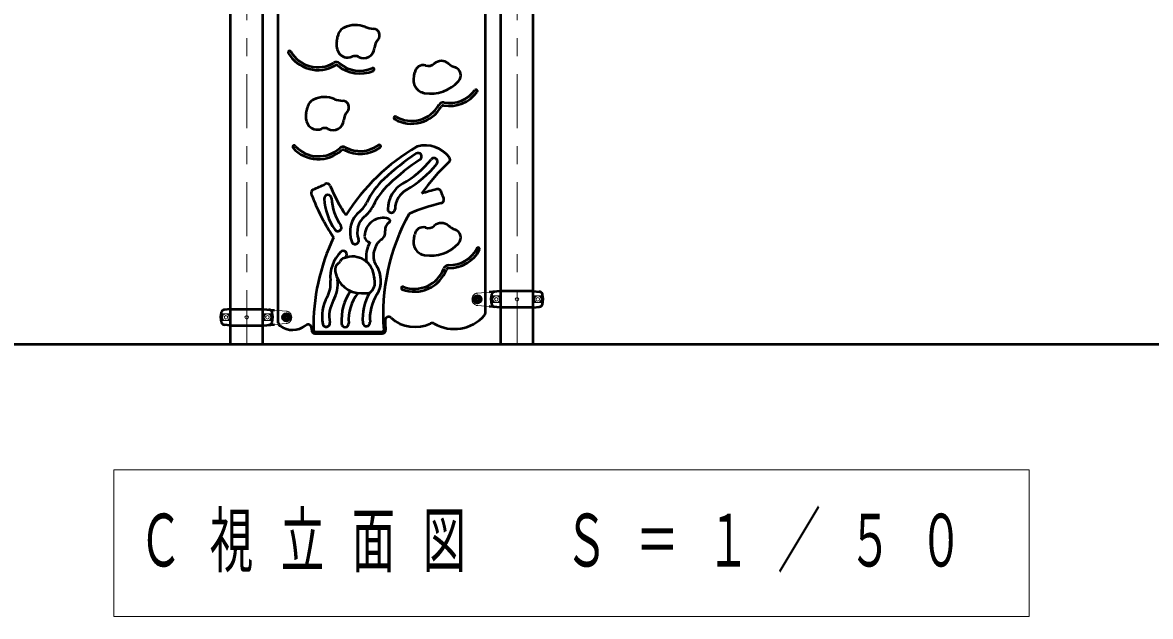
# Model space of a CAD drawing. Units: millimetres on the paper, scale 1:50. Extents: x -385 to 0, y -594 to 267.
# Drawn here: x -300.3 to -237.8, y -147.1 to -114.1 of the extents above; entities that cross this region are included whole.
import ezdxf

# ---------------------------------------------------------------- set-up
doc = ezdxf.new("R2010")
doc.units = ezdxf.units.MM
doc.linetypes.add('USER1', pattern=[4.5, 2.5, -2])
doc.linetypes.add('USER2', pattern=[6, 3, -1, 1, -1])
doc.layers.add('LY_1', color=140, linetype='Continuous', lineweight=50)
doc.styles.add('ＭＳ ゴシック', font='')
doc.styles.get('ＭＳ ゴシック').set_extended_font_data('MS Gothic')

msp = doc.modelspace()

# ---------------------------------------------------------------- linework, layer by layer
at = {"layer": 'LY_1', "color": 7, "linetype": 'USER2', "lineweight": 13}
for p, q in [((-272.906, -131.967), (-272.906, -81.103)), ((-287.906, -131.967), (-287.906, -91.103))]:
    msp.add_line(p, q, dxfattribs=at)
at = {"layer": 'LY_1'}
for p, q in [((-273.797, -131.967), (-273.797, -81.967)), ((-272.015, -131.967), (-272.015, -81.967)), ((-288.797, -131.967), (-288.797, -91.967)), ((-287.015, -131.967), (-287.015, -91.967)), ((-286.156, -130.772), (-286.156, -112.767)), ((-274.656, -130.222), (-274.656, -112.767)), ((-280.615, -115.025), (-280.62, -115.052)), ((-282.315, -119.025), (-282.32, -119.052)), ((-280.335, -124.945), (-280.35, -124.948)), ((-280.84, -128.242), (-280.829, -128.273)), ((-281.536, -129.134), (-281.188, -129.133)), ((-275.186, -129.421), (-275.106, -129.374)), ((-275.186, -129.421), (-275.186, -129.513)), ((-275.186, -129.513), (-275.106, -129.559)), ((-275.106, -129.374), (-275.026, -129.421)), ((-275.106, -129.559), (-275.026, -129.513)), ((-275.026, -129.421), (-275.026, -129.513)), ((-273.826, -129.017), (-274.456, -129.072)), ((-271.986, -129.017), (-273.826, -129.017)), ((-271.986, -129.017), (-271.67, -129.044)), ((-288.826, -130.017), (-289.141, -130.044)), ((-288.826, -130.017), (-286.985, -130.017)), ((-286.986, -130.017), (-286.356, -130.072)), ((-273.826, -129.917), (-274.456, -129.862)), ((-271.986, -129.917), (-273.826, -129.917)), ((-271.986, -129.917), (-271.67, -129.889)), ((-285.786, -130.421), (-285.706, -130.374)), ((-285.786, -130.421), (-285.786, -130.513)), ((-285.786, -130.513), (-285.706, -130.559)), ((-285.706, -130.374), (-285.626, -130.421)), ((-285.706, -130.559), (-285.626, -130.513)), ((-285.626, -130.421), (-285.626, -130.513)), ((-288.826, -130.917), (-289.141, -130.889)), ((-288.826, -130.917), (-286.985, -130.917)), ((-286.986, -130.917), (-286.356, -130.862)), ((-284.121, -131.267), (-280.381, -131.267)), ((-284.121, -131.367), (-280.381, -131.367))]:
    msp.add_line(p, q, dxfattribs=at)
at = {"layer": 'LY_1', "color": 7, "linetype": 'USER1', "lineweight": 13}
for p, q in [((-274.456, -129.072), (-275.086, -129.118)), ((-286.356, -130.072), (-285.725, -130.118)), ((-274.456, -129.862), (-275.086, -129.815)), ((-286.356, -130.862), (-285.725, -130.815))]:
    msp.add_line(p, q, dxfattribs=at)
at = {"layer": 'LY_1', "color": 7, "lineweight": 13}
for p, q in [((-274.24, -129.652), (-274.24, -129.282)), ((-273.871, -129.282), (-274.24, -129.282)), ((-271.94, -129.282), (-271.571, -129.282)), ((-271.571, -129.652), (-271.571, -129.282)), ((-273.871, -129.652), (-274.24, -129.652)), ((-271.94, -129.652), (-271.571, -129.652)), ((-289.24, -130.652), (-289.24, -130.282)), ((-288.871, -130.282), (-289.24, -130.282)), ((-288.871, -130.652), (-289.24, -130.652)), ((-286.94, -130.282), (-286.571, -130.282)), ((-286.94, -130.652), (-286.571, -130.652)), ((-286.571, -130.652), (-286.571, -130.282)), ((-295.284, -138.938), (-295.284, -147.071)), ((-244.484, -138.938), (-295.284, -138.938)), ((-244.484, -147.071), (-244.484, -138.938)), ((-295.284, -147.071), (-244.484, -147.071))]:
    msp.add_line(p, q, dxfattribs=at)
at = {"layer": 'LY_1', "color": 7}
msp.add_line((-193.375, -131.967), (-346.393, -131.967), dxfattribs=at)
at = {"layer": 'LY_1'}
msp.add_lwpolyline([(-282.405, -127.12), (-282.432, -127.149), (-282.458, -127.178)], dxfattribs=at)
at = {"layer": 'LY_1', "color": 7, "lineweight": 13}
for centre, radius in [((-275.106, -129.467), 0.24), ((-275.106, -129.467), 0.11), ((-274.056, -129.467), 0.185), ((-274.056, -129.467), 0.1), ((-272.906, -129.467), 0.1), ((-271.756, -129.467), 0.185), ((-271.756, -129.467), 0.1), ((-289.056, -130.467), 0.185), ((-289.056, -130.467), 0.1), ((-287.906, -130.467), 0.1), ((-286.756, -130.467), 0.185), ((-286.756, -130.467), 0.1), ((-285.706, -130.467), 0.24), ((-285.706, -130.467), 0.11)]:
    msp.add_circle(centre, radius, dxfattribs=at)
at = {"layer": 'LY_1'}
for centre, radius in [((-275.106, -129.467), 0.21), ((-275.106, -129.467), 0.13), ((-285.706, -130.467), 0.21), ((-285.706, -130.467), 0.13)]:
    msp.add_circle(centre, radius, dxfattribs=at)
at = {"layer": 'LY_1', "color": 7, "linetype": 'USER1', "lineweight": 13}
for centre, radius in [((-275.106, -129.467), 0.15), ((-275.106, -129.467), 0.125), ((-285.706, -130.467), 0.15), ((-285.706, -130.467), 0.125)]:
    msp.add_circle(centre, radius, dxfattribs=at)
at = {"layer": 'LY_1'}
for centre, radius, start, end in [((-282.217, -114.959), 0.64, 114.53221, 170.52423), ((-281.878, -115.702), 1.457, 68.07778, 114.53221), ((-280.814, -113.059), 1.392, 248.07778, 267.4391), ((-280.893, -114.812), 0.363, 318.94355, 87.4391), ((-282.078, -115.324), 0.851, 165.79885, 209.69484), ((-286.044, -114.32), 3.24, 345.79885, 350.52423), ((-279.999, -115.591), 0.823, 138.94355, 175.15077), ((-285.528, -115.76), 0.08, 30.21206, 210.21206), ((-283.955, -114.844), 1.74, 210.21206, 300.36621), ((-282.295, -115.447), 0.602, 209.69484, 293.70696), ((-281.422, -115.47), 0.606, 242.79977, 355.15076), ((-283.955, -114.844), 1.9, 210.21206, 300.36621), ((-282.934, -116.587), 0.28, 50.02888, 120.36621), ((-281.636, -115.039), 1.74, 230.02888, 293.58264), ((-281.887, -116.375), 0.412, 62.79977, 113.70696), ((-277.831, -116), 0.511, 253.34412, 310.65844), ((-277.1, -116.852), 0.612, 50.03486, 130.65844), ((-275.953, -115.484), 1.172, 230.03486, 250.48136), ((-282.934, -116.587), 0.12, 50.02888, 120.36621), ((-281.636, -115.039), 1.9, 230.02888, 293.58264), ((-280.908, -116.707), 0.08, 293.58264, 113.58264), ((-279.808, -116.725), 1.236, 343.4715, 352.72343), ((-278.113, -116.942), 0.472, 73.34412, 172.72343), ((-276.505, -117.04), 0.478, 317.78129, 70.48136), ((-277.913, -117.288), 0.741, 163.4715, 260.77149), ((-277.697, -115.958), 2.088, 260.77149, 317.78129), ((-283.578, -119.702), 1.457, 68.07778, 114.53221), ((-276.65, -116.832), 1.9, 260.02888, 323.58264), ((-276.65, -116.832), 1.74, 260.02888, 323.58264), ((-275.186, -117.912), 0.08, 323.58264, 143.58264), ((-287.744, -118.32), 3.24, 345.79885, 350.52423), ((-283.917, -118.959), 0.64, 114.53221, 170.52423), ((-282.514, -117.059), 1.392, 248.07778, 267.4391), ((-282.593, -118.812), 0.363, 318.94355, 87.4391), ((-278.756, -117.822), 1.9, 240.21206, 330.36621), ((-278.756, -117.822), 1.74, 240.21206, 330.36621), ((-277, -118.821), 0.28, 80.02888, 150.36621), ((-277, -118.821), 0.12, 80.02888, 150.36621), ((-283.778, -119.324), 0.851, 165.79885, 209.69484), ((-283.122, -119.47), 0.606, 242.79977, 355.15076), ((-281.699, -119.591), 0.823, 138.94355, 175.15077), ((-279.66, -119.402), 0.08, 60.21206, 240.21206), ((-283.995, -119.447), 0.602, 209.69484, 293.70696), ((-283.587, -120.375), 0.412, 62.79977, 113.70696), ((-285.267, -121.015), 0.08, 42.21206, 222.21206), ((-283.919, -119.792), 1.9, 222.21206, 312.36621), ((-283.919, -119.792), 1.74, 222.21206, 312.36621), ((-282.557, -121.284), 0.28, 62.02888, 132.36621), ((-282.557, -121.284), 0.12, 62.02888, 132.36621), ((-281.61, -119.5), 1.9, 242.02888, 305.58264), ((-281.61, -119.5), 1.74, 242.02888, 305.58264), ((-272.63, -130.991), 11.572, 120.37173, 147.68845), ((-280.551, -120.98), 0.08, 305.58264, 125.58264), ((-270.571, -133.219), 14.255, 123.83609, 133.00024), ((-278.397, -121.545), 0.2, 303.83609, 123.83609), ((-278.38, -121.179), 0.2, 105.25707, 120.37173), ((-277.994, -122.594), 1.666, 36.86207, 105.25707), ((-270.571, -133.219), 13.855, 123.83609, 133.00024), ((-281.837, -118.439), 5.285, 299.42782, 321.90087), ((-281.837, -118.439), 5.685, 299.42782, 321.90087), ((-268.763, -130.296), 11.572, 133.19667, 144.61972), ((-277.521, -121.824), 0.2, 321.90087, 141.90087), ((-276.821, -121.714), 0.2, 313.19667, 36.86207), ((-288.732, -112.719), 11.572, 292.98296, 296.59543), ((-283.462, -123.245), 0.2, 23.29891, 116.59543), ((-272.65, -118.589), 11.572, 203.29891, 212.49077), ((-277.372, -125.926), 4.282, 133.00024, 154.55091), ((-277.372, -125.926), 3.882, 133.00024, 154.55091), ((-278.434, -124.472), 1.641, 119.42782, 179.70293), ((-284.135, -123.556), 0.2, 112.98296, 200.52276), ((-273.485, -119.57), 11.572, 200.52276, 213.94116), ((-283.403, -123.873), 0.2, 3.47991, 183.47991), ((-280.209, -123.679), 3.4, 183.47991, 214.39496), ((-280.209, -123.679), 3, 183.47991, 214.39496), ((-278.434, -124.472), 1.241, 119.42782, 179.70293), ((-274.45, -135.397), 12.382, 103.55368, 107.61817), ((-277.305, -123.554), 0.2, 11.94819, 103.55368), ((-277.163, -123.942), 0.2, 283.32383, 28.29719), ((-275.885, -123.254), 1.252, 191.94819, 208.29719), ((-282.496, -123.487), 1.393, 309.19067, 334.55091), ((-282.496, -123.487), 1.792, 309.19067, 334.55091), ((-279.875, -124.464), 0.2, 179.70293, 359.70294), ((-274.45, -135.397), 11.572, 103.32383, 112.61498), ((-280.66, -125.74), 1.514, 129.19067, 200.8345), ((-280.66, -125.74), 1.113, 129.19067, 200.8345), ((-280.342, -125.973), 1.025, 72.40037, 178.95174), ((-268.763, -130.296), 11.572, 151.16419, 184.38449), ((-280.068, -125.108), 0.118, 299.54592, 72.40037), ((-282.85, -125.486), 0.2, 214.39496, 34.39496), ((-280.706, -125.744), 0.491, 293.44219, 9.88771), ((-279.798, -125.586), 0.431, 119.54592, 189.88771), ((-278.113, -125.942), 0.472, 73.34412, 172.72343), ((-277.831, -125), 0.511, 253.34412, 310.65844), ((-277.1, -125.852), 0.612, 50.03486, 130.65844), ((-275.953, -124.484), 1.172, 230.03486, 250.48136), ((-276.505, -126.04), 0.478, 317.78129, 70.48136), ((-272.63, -130.991), 11.572, 154.62039, 180.9785), ((-281.887, -126.207), 0.2, 200.8345, 20.8345), ((-281.028, -125.96), 0.339, 178.95174, 262.264), ((-279.55, -127.114), 1.73, 151.75314, 188.87538), ((-279.55, -127.114), 1.33, 136.26269, 171.36548), ((-277.913, -126.288), 0.741, 163.4715, 260.77149), ((-279.808, -125.725), 1.236, 343.4715, 352.72343), ((-277.697, -124.958), 2.088, 260.77149, 317.78129), ((-281.295, -128.235), 1.973, 135.05443, 185.64527), ((-282.55, -126.983), 0.2, 316.47094, 135.05443), ((-279.901, -127.061), 0.975, 171.36548, 214.32406), ((-276.672, -125.836), 1.9, 269.02888, 332.58264), ((-276.672, -125.836), 1.74, 269.02888, 332.58264), ((-275.057, -126.674), 0.08, 332.58264, 152.58264), ((-282.534, -127.846), 0.468, 126.60085, 190.74993), ((-282.966, -127.264), 0.257, 306.60086, 337.58727), ((-282.465, -127.471), 0.285, 95.00168, 157.58727), ((-282.03, -128.286), 1.191, 2.11991, 112.70337), ((-281.295, -128.235), 1.573, 135.05443, 137.46008), ((-281.894, -128.422), 1.439, 327.25507, 34.32406), ((-276.707, -127.856), 0.28, 89.02888, 159.36621), ((-281.542, -127.657), 1.477, 190.74993, 270.24623), ((-281.561, -128.517), 0.772, 315.40163, 20.86331), ((-278.597, -127.144), 1.9, 249.21206, 339.36621), ((-278.597, -127.144), 1.74, 249.21206, 339.36621), ((-276.707, -127.856), 0.12, 89.02888, 159.36621), ((-284.817, -128.583), 1.566, 330.93819, 5.64527), ((-284.817, -128.583), 1.966, 330.93819, 5.64527), ((-281.295, -128.235), 1.573, 182.78543, 185.64527), ((-279.243, -128.846), 0.08, 69.21206, 249.21206), ((-281.517, -130.417), 2.21, 150.93819, 190.99806), ((-281.517, -130.417), 1.81, 150.93819, 190.99806), ((-279.729, -130.649), 2.922, 145.77804, 183.35925), ((-279.729, -130.649), 2.522, 142.73039, 183.35925), ((-278.618, -130.529), 2.856, 150.24945, 185.05234), ((-281.189, -128.884), 0.249, 270.24623, 315.40163), ((-278.618, -130.529), 2.456, 147.25507, 185.05234), ((-273.356, -129.467), 1, 163.80375, 196.19625), ((-274.124, -129.244), 0.2, 95, 163.80375), ((-271.687, -129.244), 0.2, 16.19625, 85), ((-272.456, -129.467), 1, 343.80375, 16.19625), ((-289.124, -130.244), 0.2, 95, 163.80375), ((-286.687, -130.244), 0.2, 16.19625, 85), ((-274.124, -129.69), 0.2, 196.19625, 265), ((-271.687, -129.69), 0.2, 275, 343.80375), ((-288.356, -130.467), 1, 163.80375, 196.19625), ((-289.124, -130.69), 0.2, 196.19625, 265), ((-286.687, -130.69), 0.2, 275, 343.80375), ((-287.456, -130.467), 1, 343.80375, 16.19625), ((-285.956, -130.772), 0.2, 180, 233.57818), ((-283.489, -130.801), 0.2, 190.99806, 10.99806), ((-281.264, -130.763), 0.2, 185.05234, 5.05234), ((-280.03, -130.645), 0.2, 48.22132, 181.77286), ((-268.763, -130.296), 11.472, 181.77286, 184.38449), ((-278.568, -129.009), 1.994, 228.22132, 295.67575), ((-277.617, -130.986), 0.2, 59.96325, 115.67575), ((-276.392, -128.866), 2.248, 239.96325, 318.57131), ((-274.856, -130.222), 0.2, 318.57131, 0), ((-285.362, -129.967), 1.2, 233.57818, 307.90061), ((-284.502, -131.072), 0.2, 0.39073, 127.90061), ((-272.63, -130.991), 11.672, 180.39073, 180.9785), ((-284.121, -131.187), 0.18, 180.9785, 270), ((-284.121, -131.187), 0.08, 180.9785, 270), ((-282.447, -130.808), 0.2, 183.35925, 3.35925), ((-280.381, -131.187), 0.18, 270, 4.38449), ((-280.381, -131.187), 0.08, 270, 4.38449)]:
    msp.add_arc(centre, radius, start, end, dxfattribs=at)
at = {"layer": 'LY_1', "color": 7, "linetype": 'USER1', "lineweight": 13}
for centre, start, end in [((-275.056, -129.467), 95, 265), ((-285.755, -130.467), 275, 85)]:
    msp.add_arc(centre, 0.35, start, end, dxfattribs=at)
at = {"layer": 'LY_1', "color": 7, "lineweight": 13}
for centre, start, end in [((-276.431, -129.467), 355.87048, 4.12952), ((-269.38, -129.467), 175.87048, 184.12952), ((-291.431, -130.467), 355.87048, 4.12952), ((-284.38, -130.467), 175.87048, 184.12952)]:
    msp.add_arc(centre, 2.567, start, end, dxfattribs=at)

# ---------------------------------------------------------------- texts
at = {"layer": 'LY_1', "color": 7, "insert": (-293.884, -143.005), "char_height": 2.933, "attachment_point": 4, "style": 'ＭＳ ゴシック'}
msp.add_mtext('\\T1.64;\\W0.6;Ｃ視立面図\u3000Ｓ＝１／５０', dxfattribs=at)

doc.saveas('drawing.dxf')
